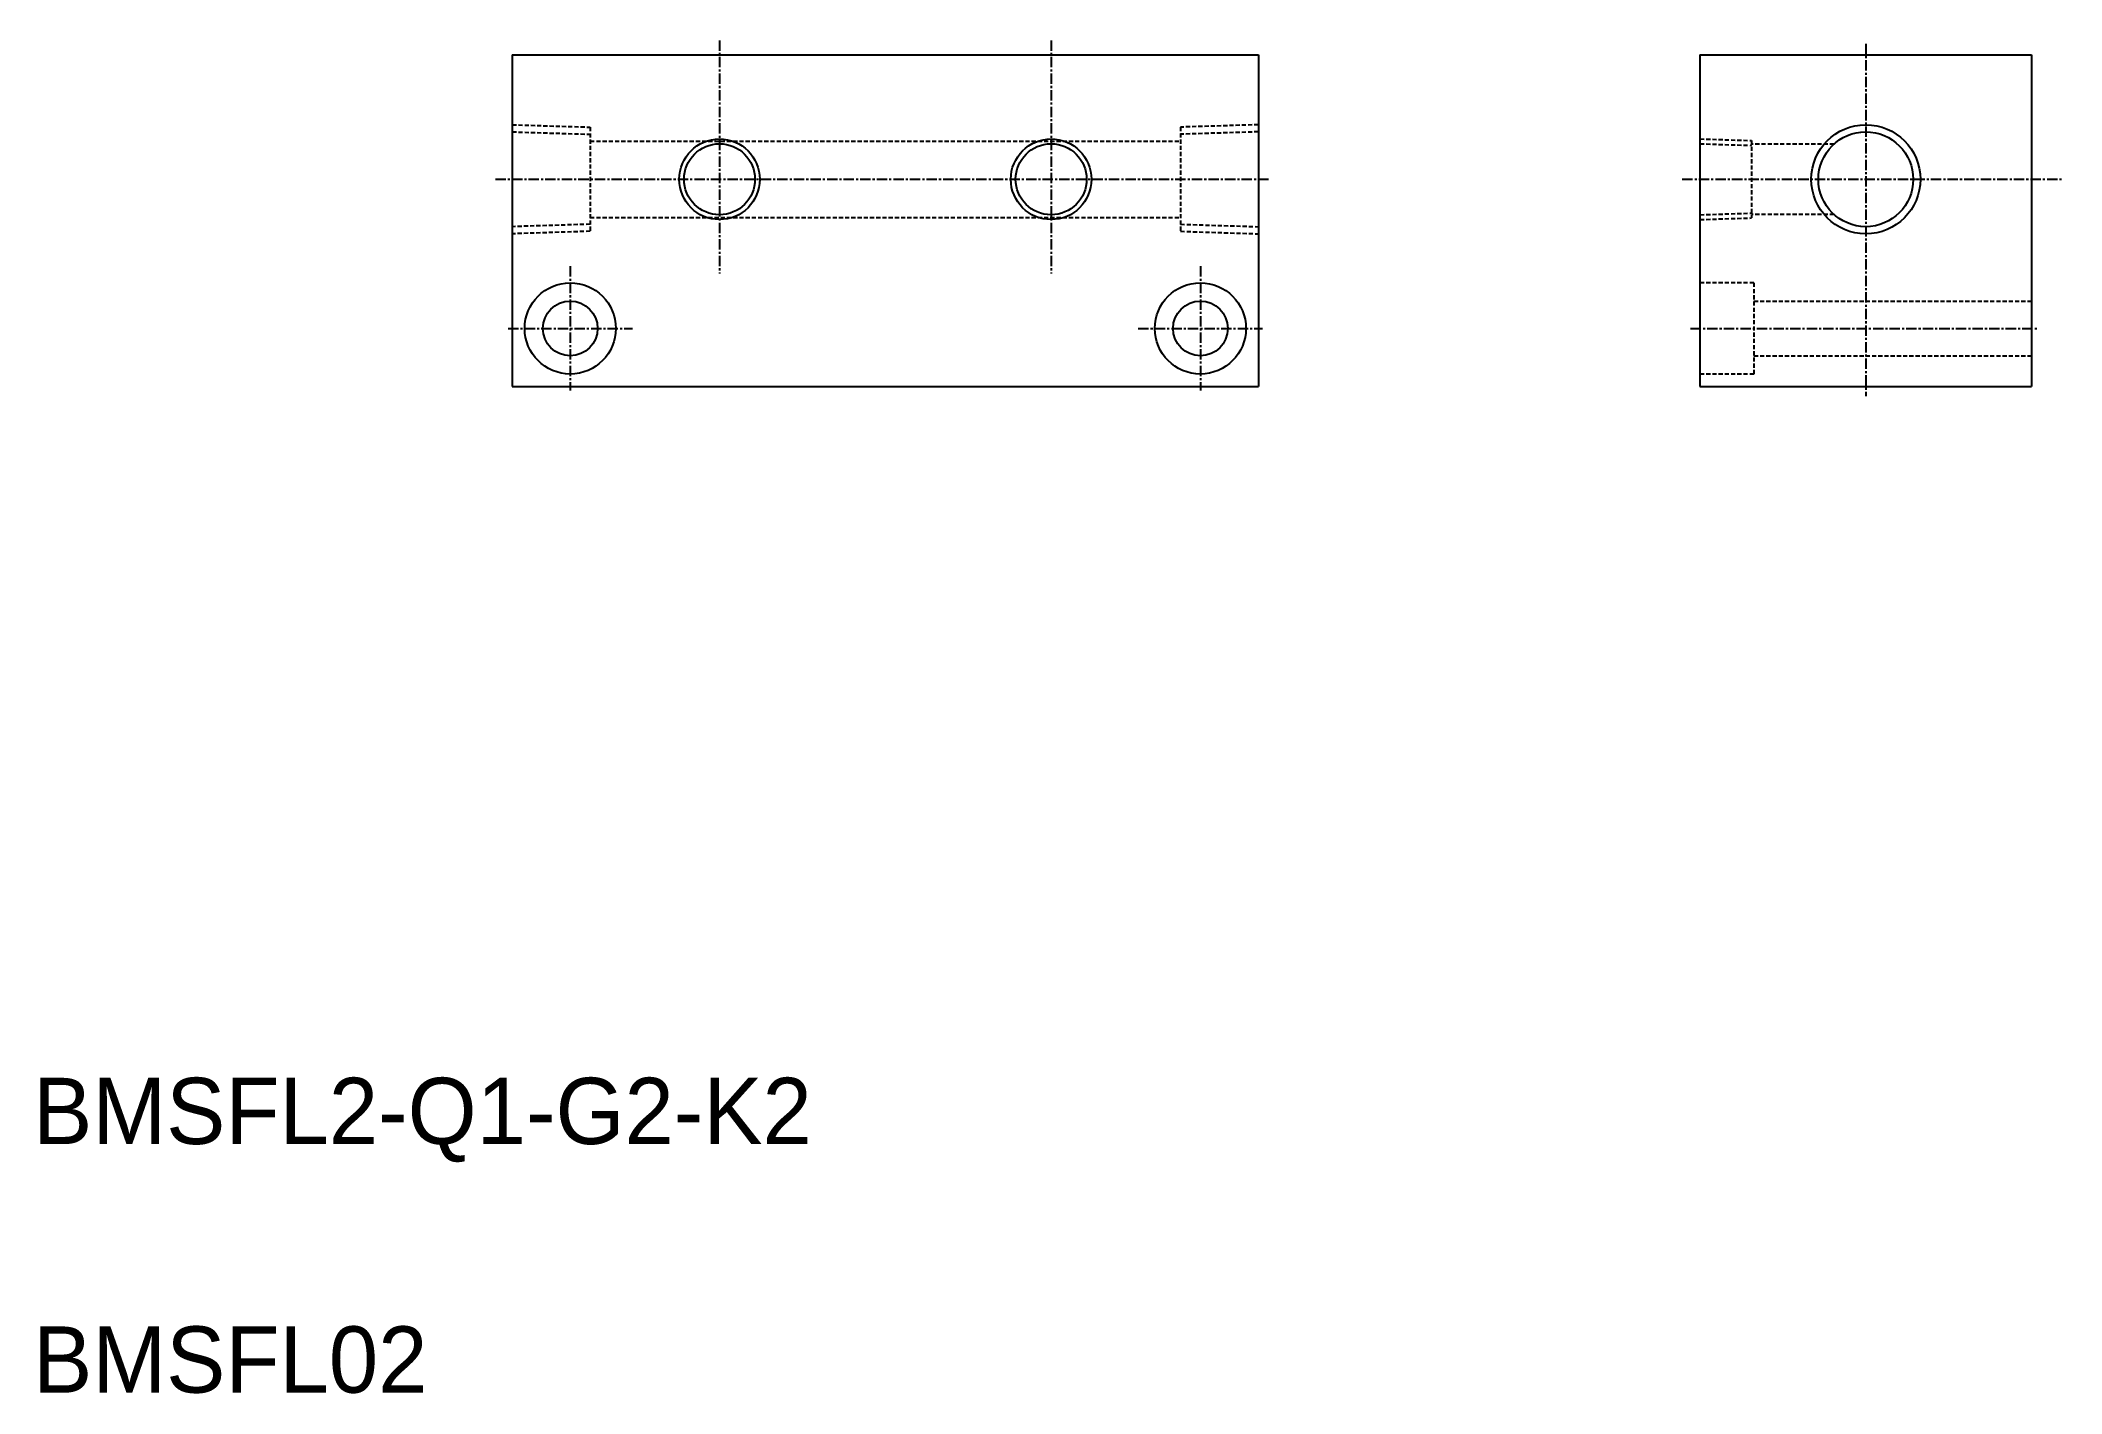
# Model space of a CAD drawing. Extents: x 1014 to 1258, y 311 to 474.
import ezdxf

# ---------------------------------------------------------------- set-up
doc = ezdxf.new("R2010")
doc.units = 0
doc.linetypes.add('CENTER', pattern=[2, 1.25, -0.25, 0.25, -0.25])
doc.linetypes.add('DASHED', pattern=[0.75, 0.5, -0.25])
doc.layers.get('0').update_dxf_attribs({"linetype": 'CONTINUOUS'})
doc.layers.add('CENTER', color=1, linetype='CENTER')

msp = doc.modelspace()

# ---------------------------------------------------------------- linework, layer by layer
at = {"color": 7, "linetype": 'CONTINUOUS'}
for p, q in [((1070.69, 472.64), (1160.69, 472.64)), ((1070.69, 472.64), (1070.69, 432.64)), ((1160.69, 472.64), (1160.69, 432.64)), ((1213.95, 472.64), (1213.95, 432.64)), ((1213.95, 472.64), (1253.95, 472.64)), ((1253.95, 472.64), (1253.95, 432.64)), ((1070.69, 432.64), (1160.69, 432.64)), ((1213.95, 432.64), (1253.95, 432.64))]:
    msp.add_line(p, q, dxfattribs=at)
at = {"color": 3, "linetype": 'DASHED'}
for p, q in [((1070.69, 464.22), (1080.09, 463.93)), ((1070.69, 463.36), (1080.09, 463.07)), ((1080.09, 463.93), (1080.09, 451.36)), ((1160.69, 464.22), (1151.29, 463.93)), ((1151.29, 463.93), (1151.29, 451.36)), ((1160.69, 463.36), (1151.29, 463.07)), ((1080.09, 462.24), (1151.29, 462.24)), ((1213.95, 462.51), (1220.15, 462.31)), ((1213.95, 461.92), (1220.15, 461.73)), ((1220.15, 462.31), (1220.15, 452.97)), ((1230.12, 461.89), (1220.15, 461.89)), ((1213.95, 453.36), (1220.15, 453.55)), ((1080.09, 452.21), (1070.69, 451.92)), ((1080.09, 451.36), (1070.69, 451.06)), ((1080.09, 453.04), (1151.29, 453.04)), ((1151.29, 452.21), (1160.69, 451.92)), ((1151.29, 451.36), (1160.69, 451.06)), ((1213.95, 452.78), (1220.15, 452.97)), ((1230.12, 453.39), (1220.15, 453.39)), ((1220.45, 445.14), (1213.95, 445.14)), ((1220.45, 445.14), (1220.45, 434.14)), ((1220.45, 442.94), (1253.95, 442.94)), ((1220.45, 434.14), (1213.95, 434.14)), ((1220.45, 436.34), (1253.95, 436.34))]:
    msp.add_line(p, q, dxfattribs=at)
for p, q in [((1213.95, 460.14), (1213.95, 460.14)), ((1213.95, 452.64), (1213.95, 452.64))]:
    msp.add_line(p, q)
at = {"color": 3, "linetype": 'CONTINUOUS'}
for centre, radius in [((1233.95, 457.64), 6.58), ((1095.69, 457.64), 4.86), ((1135.69, 457.64), 4.86)]:
    msp.add_circle(centre, radius, dxfattribs=at)
at = {"color": 7, "linetype": 'CONTINUOUS'}
for centre, radius in [((1233.95, 457.64), 5.72), ((1095.69, 457.64), 4.28), ((1135.69, 457.64), 4.28), ((1077.69, 439.64), 5.5), ((1153.69, 439.64), 5.5), ((1077.69, 439.64), 3.3), ((1153.69, 439.64), 3.3)]:
    msp.add_circle(centre, radius, dxfattribs=at)
at = {"layer": 'CENTER', "color": 1, "linetype": 'CENTER'}
for p, q in [((1095.69, 474.4), (1095.69, 446.25)), ((1135.69, 474.4), (1135.69, 446.25)), ((1233.95, 474), (1233.95, 431.48)), ((1068.66, 457.64), (1161.97, 457.64)), ((1211.81, 457.64), (1257.56, 457.64)), ((1077.69, 447.14), (1077.69, 432.14)), ((1153.69, 447.14), (1153.69, 432.14)), ((1070.19, 439.64), (1085.19, 439.64)), ((1146.19, 439.64), (1161.19, 439.64)), ((1212.82, 439.64), (1254.71, 439.64))]:
    msp.add_line(p, q, dxfattribs=at)

# ---------------------------------------------------------------- texts
at = {"color": 7, "linetype": 'CONTINUOUS'}
for s, p in [('BMSFL2-Q1-G2-K2', (1012.9, 341.22)), ('BMSFL02', (1012.9, 311.22))]:
    msp.add_text(s, height=8, dxfattribs=at).set_placement(p)

doc.saveas('drawing.dxf')
